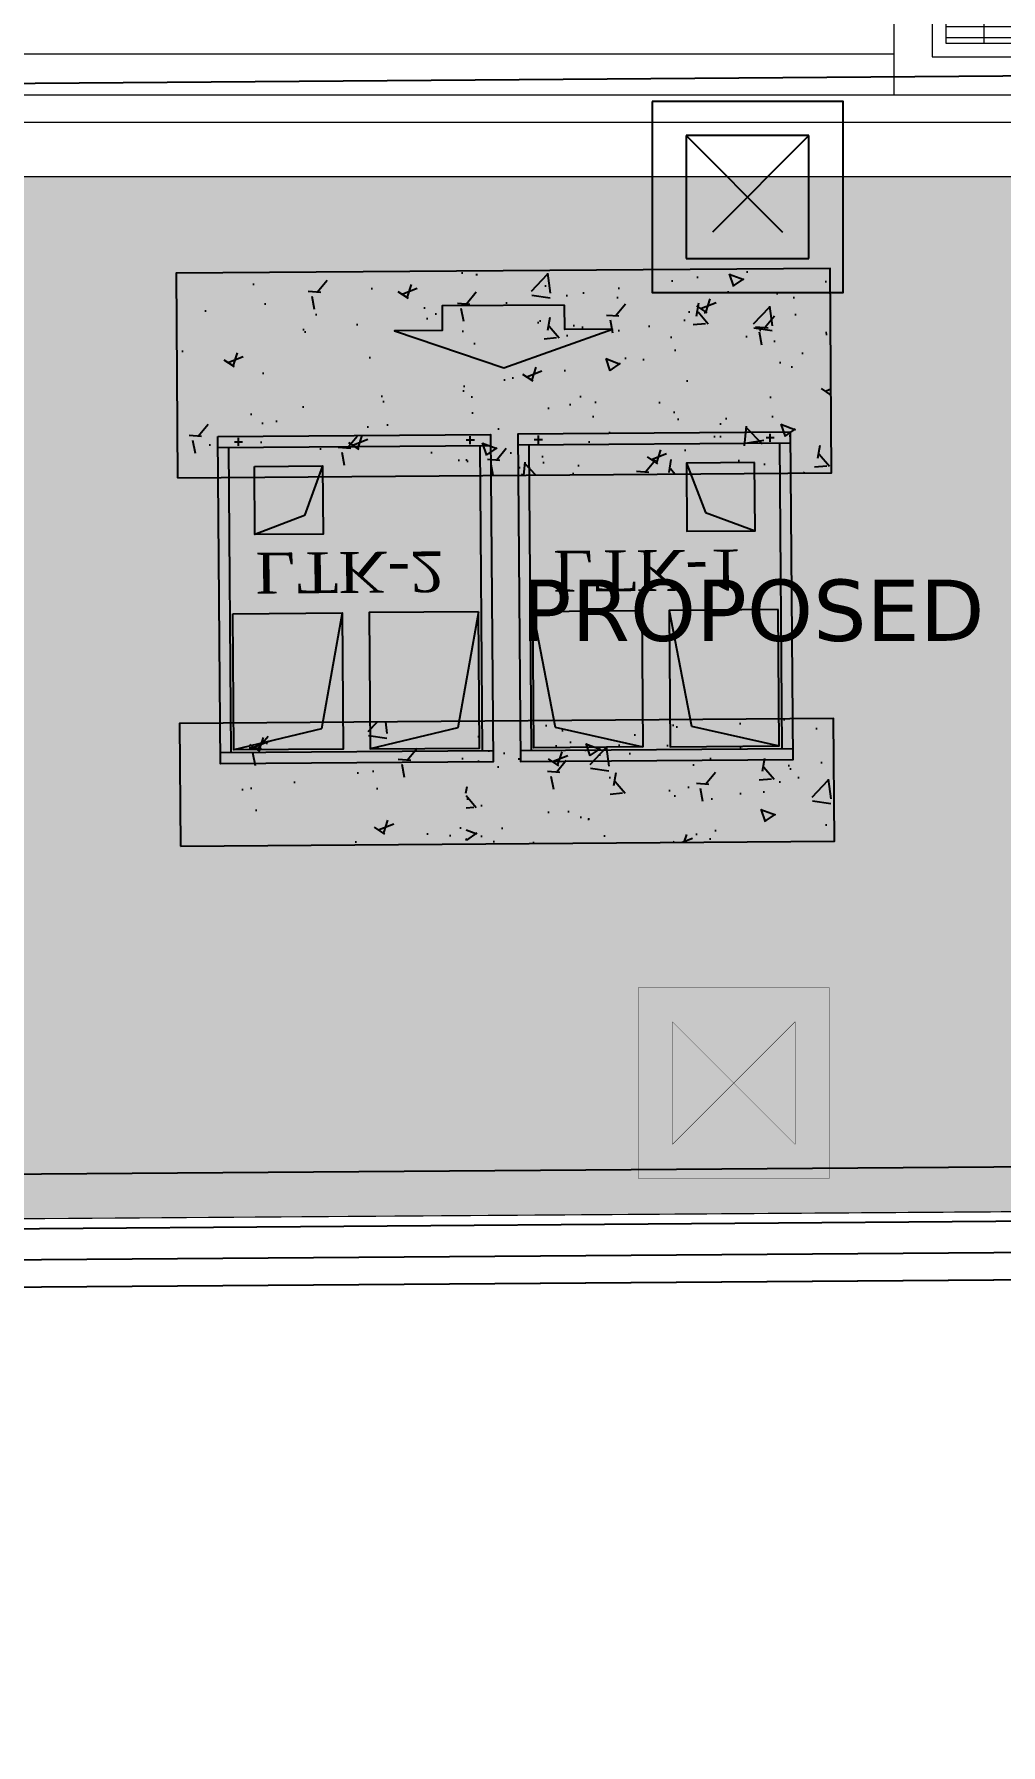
# Model space of a CAD drawing. Header units: millimetres. Extents: x 7964926 to 16080295, y -6277184 to -2986664.
# Drawn here: x 8042704 to 8046248, y -3153237 to -3146962 of the extents above; entities that cross this region are included whole.
import ezdxf
from ezdxf.enums import TextEntityAlignment as Align

# ---------------------------------------------------------------- set-up
doc = ezdxf.new("R2010")
doc.units = ezdxf.units.MM
doc.header["$LTSCALE"] = 2000
doc.header["$MEASUREMENT"] = 0
doc.linetypes.add('( Hidden )', pattern=[0.375, 0.25, -0.125])
doc.linetypes.add('1', pattern=[0, 0, 0])
for name, color, linetype in [('a-ele 0', 8, 'Continuous'), ('a-hatch', 8, 'Continuous'), ('a-text m', 8, 'Continuous'), ('EARTHPIT', 230, 'Continuous'), ('L-FL', 7, 'Continuous')]:
    doc.layers.add(name, color=color, linetype=linetype)
for name, color, linetype, lineweight in [('L-CHAMBERS', 50, 'Continuous', 5), ('L-compound wall', 7, 'Continuous', 20), ('L-ELE 4', 27, 'Continuous', 9), ('L-kerb', 24, 'Continuous', 13), ('L-Paver 400x400', 250, '1', 13)]:
    doc.layers.add(name, color=color, linetype=linetype, lineweight=lineweight)
doc.styles.add('a-con txt m', font='verdana.ttf', dxfattribs={"height": 300})
doc.styles.add('Century Gothic', font='GOTHIC.TTF')
doc.styles.add('DUT', font='dutcheb.ttf')
doc.styles.get("Standard").update_dxf_attribs({"font": 'romans.shx', "width": 0.75})

# ---------------------------------------------------------------- blocks, each defined once
blk = doc.blocks.new('H')
for p, q in [((-14.99999999999954, 0), (15.00000000000045, 0)), ((9.095e-13, -15), (-9.095e-13, 15))]:
    blk.add_line(p, q)
blk = doc.blocks.new('E222')
at = {"layer": 'a-ele 0'}
h = blk.add_hatch(dxfattribs=at)
h.set_pattern_fill('AR-CONC', color=256, scale=2.999999999999998, angle=90.00000000013027, style=0)
h.set_pattern_definition([(50.00000000013021, (-1186790.001139269, -1054134.928476833), (546.5540069881204, -47.8172566154665), [57.14999999999989, -628.6499999999987]), (355.0000000001303, (-1186790.001139269, -1054134.928476833), (-105.7284779283042, 573.1699286462996), [45.71999999999998, -502.9199999999994]), (100.4510000001302, (-1186744.455139269, -1054138.913226833), (440.8275049966832, 525.3500634618775), [48.56999999999996, -534.2699999999992]), (46.18420000013023, (-1186790.001139269, -1053982.528476832), (813.2371226766762, -126.1269837963323), [85.72499999999992, -942.9749999999993]), (96.63560000013013, (-1186722.231439269, -1053993.038976834), (712.2127033970238, 742.2766676717669), [72.8549999999998, -801.4049999999985]), (351.1840000001303, (-1186790.001139269, -1053982.528476832), (712.2138174401136, 742.2753535834123), [68.57999999999996, -754.3799999999997]), (21.0000000001303, (-1186713.80113927, -1054020.628476832), (454.8446395068472, -306.7965555492532), [57.14999999999993, -628.6499999999995]), (326.0000000001303, (-1186713.80113927, -1054020.628476832), (185.4060850416847, 552.5638983673794), [45.71999999999998, -502.9199999999994]), (71.4514000001302, (-1186675.897639268, -1054046.194776834), (640.2494723098142, 245.768573149628), [48.56999999999996, -534.2699999999994]), (37.50000000013024, (-1186790.001139269, -1054134.928476833), (9.265809751198667, 253.6651166194803), [0, -496.8239999999997, 0, -510.5399999999997, 0, -504.8249999999997]), (7.500000000130231, (-1186790.001139269, -1054134.928476833), (200.4589875302338, 300.5417244548143), [0, -291.0839999999998, 0, -485.3939999999997, 0, -192.4049999999999]), (327.5000000001303, (-1186959.927139266, -1054134.928476834), (406.7717855006532, -17.18623197709545), [0, -190.4999999999996, 0, -594.3599999999986, 0, -788.6699999999985]), (317.5000000001302, (-1187036.127139267, -1054134.928476834), (444.3875441578805, 76.27947310100946), [0, -247.6499999999998, 0, -394.7159999999997, 0, -560.0699999999994])])
h.paths.add_polyline_path([(14948.93563226145, 1398.907028603367), (12550.4303173013, 1398.907028604299), (12550.43031730316, 1848.90702860523), (14948.93563226145, 1848.907028604299)])
h.paths.add_polyline_path([(14948.93563226517, 2749.842442364432), (12550.43031730503, 2749.842442364432), (12550.43031730782, 3499.842442363501), (14948.93563226703, 3499.842442365363)])
h = blk.add_hatch(dxfattribs=at)
h.set_pattern_fill('AR-CONC', color=256, scale=2.999999999999998, angle=1.302628e-10, style=0)
h.set_pattern_definition([(129.9999999998697, (3035916.285587871, -1054134.928476831), (-546.5540069881204, -47.81725661546672), [57.14999999999992, -628.6499999999987]), (184.9999999998697, (3035916.285587871, -1054134.928476831), (105.7284779283039, 573.1699286462996), [45.71999999999998, -502.9199999999994]), (79.54899999986974, (3035870.739587874, -1054138.913226832), (-440.8275049966833, 525.3500634618773), [48.56999999999997, -534.2699999999994]), (133.8157999998698, (3035916.285587868, -1053982.528476831), (-813.237122676676, -126.1269837963326), [85.7249999999999, -942.9749999999988]), (83.36439999986989, (3035848.515887872, -1053993.038976833), (-712.2127033970238, 742.2766676717662), [72.85499999999976, -801.4049999999977]), (188.8159999998697, (3035916.285587868, -1053982.528476831), (-712.213817440114, 742.2753535834119), [68.57999999999993, -754.3799999999995]), (158.9999999998697, (3035840.08558787, -1054020.628476833), (-454.8446395068472, -306.7965555492534), [57.14999999999996, -628.6499999999997]), (213.9999999998697, (3035840.08558787, -1054020.628476833), (-185.406085041685, 552.5638983673789), [45.71999999999996, -502.9199999999994]), (108.5485999998698, (3035802.182087873, -1054046.194776833), (-640.2494723098142, 245.7685731496278), [48.56999999999994, -534.269999999999]), (142.4999999998698, (3035916.285587871, -1054134.928476831), (-9.265809751198768, 253.6651166194803), [0, -496.8239999999997, 0, -510.5399999999996, 0, -504.8249999999996]), (172.4999999998698, (3035916.285587871, -1054134.928476831), (-200.4589875302339, 300.5417244548141), [0, -291.0839999999997, 0, -485.3939999999997, 0, -192.4049999999999]), (212.4999999998697, (3036086.211587867, -1054134.928476833), (-406.7717855006532, -17.18623197709562), [0, -190.4999999999998, 0, -594.3599999999992, 0, -788.6699999999989]), (222.4999999998697, (3036162.41158787, -1054134.928476833), (-444.3875441578804, 76.27947310100926), [0, -247.6499999999999, 0, -394.7159999999998, 0, -560.0699999999996])])
h.paths.add_polyline_path([(13598.97946387622, 1398.907028600108), (14948.93563226145, 1398.907028603367), (14948.93563225772, 1848.907028604299), (13598.97946387436, 1848.907028600108)])
h.paths.add_polyline_path([(13598.9794638725, 2749.842442361173), (14948.93563225772, 2749.842442365363), (14948.93563225586, 3499.842442364432), (13598.97946387063, 3499.842442361173)])
blk.add_hatch(color=256, dxfattribs=at).paths.add_polyline_path([(13541.87176518608, 3355.907565975096), (13541.87176518421, 3266.080703439657), (13449.64030893613, 3266.080703439191), (13749.68297477625, 3161.552371503785), (14049.72564061731, 3266.080703440588), (13957.49418436922, 3266.080703440588), (13957.49418436643, 3355.907565975096)])
for p, q in [((12699.68297478091, 2859.842442363966), (13699.68297477905, 2859.842442361638)), ((12739.68297477904, 1739.842442363501), (12739.68297477904, 2859.842442363501)), ((13659.68297478091, 2859.842442361638), (13659.68297477718, 1739.842442361638)), ((14799.68297477904, 2859.842442363966), (13799.68297477905, 2859.842442361638)), ((13839.68297477905, 2859.842442361638), (13839.68297478463, 1739.842442361638)), ((14759.68297478277, 1739.842442363501), (14759.68297477904, 2859.842442363501)), ((13082.50994947832, 2789.479826058261), (13014.27119691763, 2607.718578618486)), ((14416.8560000835, 2789.479826058727), (14485.09475264419, 2607.718578619417)), ((13014.27119691763, 2607.718578618486), (12832.50994947832, 2539.479826059193)), ((14485.09475264419, 2607.718578619417), (14666.8560000835, 2539.479826059193)), ((13149.68297477811, 2249.842442362569), (13071.44413911085, 1825.166610628832)), ((13649.68297477811, 2249.842442361638), (13571.44413911272, 1825.166610627435)), ((13849.68297478277, 2249.842442361638), (13927.92181044817, 1825.166610627435)), ((14349.68297478277, 2249.842442362569), (14427.92181045096, 1825.166610628832)), ((13071.44413911085, 1825.166610628832), (12749.68297477718, 1749.842442363501)), ((13571.44413911272, 1825.166610627435), (13249.68297477904, 1749.842442362569)), ((13927.92181044817, 1825.166610627435), (14249.68297478277, 1749.842442362569)), ((14427.92181045096, 1825.166610628832), (14749.6829747837, 1749.842442363501)), ((13699.68297477718, 1739.842442362569), (12699.68297477718, 1739.842442363966)), ((13799.6829747837, 1739.842442361638), (14799.68297478277, 1739.842442363966)), ((0, 200), (24399.68297478184, 200)), ((1.8626451e-09, 0), (24399.68297478184, 1.8626451e-09))]:
    blk.add_line(p, q, dxfattribs=at)
blk.add_lwpolyline([(16233.94288785476, 4199.777950154618), (8165.74008692894, 4199.777950155549)], dxfattribs=at)
at = {"layer": 'a-ele 0', "elevation": 1.422336e-09}
for points in [[(12550.43031730316, 2749.842442360707), (14948.93563225772, 2749.842442365363), (14948.93563225586, 3499.842442364432), (12550.43031730037, 3499.842442360707)], [(13974.29418436717, 3372.707565975841), (13525.07176518533, 3372.707565975376), (13525.07176518719, 3282.880703439471), (13350.3508122405, 3282.880703439005), (13749.68297477625, 3143.762072692625), (14149.015137312, 3282.880703439005), (13974.29418436717, 3282.880703438539)]]:
    blk.add_lwpolyline(points, close=True, dxfattribs=at)
at = {"layer": 'a-ele 0'}
for points in [[(12699.68297478091, 2899.842442363966), (13699.68297478091, 2899.842442361638), (13699.68297477905, 1699.842442361638), (12699.68297477718, 1699.842442363966)], [(14799.68297477904, 2899.842442363966), (13799.68297477905, 2899.842442361638), (13799.68297478463, 1699.842442361638), (14799.68297478277, 1699.842442364898)], [(12832.50994947832, 2789.479826059658), (13082.50994947832, 2789.479826058261), (13082.50994947832, 2539.479826058727), (12832.50994947832, 2539.479826059193)], [(14666.8560000835, 2789.479826058261), (14416.8560000835, 2789.479826058727), (14416.85600008536, 2539.479826059658), (14666.8560000835, 2539.479826059193)], [(12749.68297477811, 2249.842442363501), (13149.68297477811, 2249.842442362569), (13149.68297477904, 1749.842442362569), (12749.68297477718, 1749.842442363501)], [(13649.68297477811, 2249.842442361638), (13249.68297477811, 2249.842442362569), (13249.68297477904, 1749.842442362569), (13649.68297477904, 1749.842442362569)], [(13849.68297478277, 2249.842442361638), (14249.68297478277, 2249.842442362569), (14249.68297478277, 1749.842442362569), (13849.6829747837, 1749.842442362569)], [(14749.68297478277, 2249.842442364432), (14349.68297478277, 2249.842442362569), (14349.68297478277, 1749.842442362569), (14749.6829747837, 1749.842442363501)], [(12550.43031730689, 1398.907028600574), (14948.93563226145, 1398.907028603367), (14948.93563225772, 1848.907028604299), (12550.43031730503, 1848.907028601505)]]:
    blk.add_lwpolyline(points, close=True, dxfattribs=at)
for p in [(12774.68297478091, 2879.8424423635), (13874.68297477998, 2879.842442361638)]:
    blk.add_blockref('H', p, dxfattribs=at)
at = {"layer": 'a-ele 0', "extrusion": (0, 0, -1), "zscale": -1}
for p in [(-13624.68297478091, 2879.842442361638), (-14724.68297478091, 2879.8424423635)]:
    blk.add_blockref('H', p, dxfattribs=at)
at = {"layer": 'a-ele 0', "style": 'DUT', "text_generation_flag": 4, "width": 1.100000000093132}
for s, p in [('LTK-2', (13179.32848846819, 2397.738026577514, -1.4224497e-09)), ('LTK-1', (14271.55833745654, 2396.442130248994, -1.4224497e-09))]:
    blk.add_text(s, height=149.9999999999999, dxfattribs=at).set_placement(p, align=Align.MIDDLE_CENTER)
blk = doc.blocks.new('cb 1')
at = {"layer": 'L-Paver 400x400', "true_color": 0x636466}
h = blk.add_hatch(dxfattribs=at)
h.set_pattern_fill('GRATE', color=251, scale=1300)
h.set_pattern_definition([(0, (0, 0), (0, 40.625), []), (90, (0, 0), (-162.5, 9.950255243072245e-15), [])])
h.paths.add_polyline_path([(8080577.548487278, -3139539.649760513), (8079997.548487278, -3139539.649760513), (8079997.548487278, -3140119.649760513), (8080577.548487278, -3140119.649760513)])
at = {"layer": 'L-CHAMBERS', "color": 8}
blk.add_lwpolyline([(8079807.548487278, -3140309.649760513), (8080767.548487278, -3140309.649760513), (8080767.548487278, -3139349.649760513), (8079807.548487278, -3139349.649760513)], close=True, dxfattribs=at)
at = {"layer": 'L-CHAMBERS', "color": 37}
for points in [[(8079947.548487278, -3140169.649760513), (8080627.548487278, -3140169.649760513), (8080627.548487278, -3139489.649760513), (8079947.548487278, -3139489.649760513)], [(8079997.548487278, -3140119.649760513), (8080577.548487278, -3140119.649760513), (8080577.548487278, -3139539.649760513), (8079997.548487278, -3139539.649760513)]]:
    blk.add_lwpolyline(points, close=True, dxfattribs=at)
blk = doc.blocks.new('finish lvl')
h = blk.add_hatch(color=256)
edge = h.paths.add_edge_path()
edge.add_ellipse((0.03779312691722225, 0.003030802937928456), major_axis=(-0.030468540123942, 0.030468540123942), ratio=0.9999999999984531, start_angle=-45.0000000000443, end_angle=45.00000000010281)
edge.add_line((-0.005295895751714852, 0.003030802937701083), (0.03779312691722236, 0.003030802937701083))
edge.add_line((0.03779312691722225, 0.003030802937928456), (0.03779312691722225, 0.04611982560686556))
edge = h.paths.add_edge_path()
edge.add_ellipse((0.03779312691722225, 0.003030802937928456), major_axis=(-0.030468540123909, 0.030468540123909), ratio=0.9999999999995983, start_angle=134.9999999999885, end_angle=224.999999999953)
edge.add_line((0.0808821495866141, 0.003030802938383204), (0.03779312691767689, 0.003030802938383204))
edge.add_line((0.03779312691722225, 0.003030802937928456), (0.03779312691722225, -0.04005821973088135))
for p, q in [((0.03779312691676751, 0.07484584072017242), (0.03779312691722225, -0.06878423484386076)), ((-0.03402191086343009, 0.00303080293815583), (0.4857257542894331, 0.003030802937473709))]:
    blk.add_line(p, q)
blk.add_ellipse((0.037793126917677, 0.00303080293815583), major_axis=(-0.030468540123953, 0.030468540123953), ratio=0.9999999999978331, start_param=1.570796326794534, end_param=7.85398163397412)
at = {"layer": 'L-FL'}
for tag, p in [('%%P0.00', (0.1256311287966128, 0.03566715156830469)), ('FIN.LVL.', (0.1074625354408454, -0.1030079454646966))]:
    blk.add_attdef(tag, p, '', height=0.08000000000000004, dxfattribs=at)
blk = doc.blocks.new('CU-1')
at = {"layer": 'EARTHPIT', "color": 7, "const_width": 1}
for points in [[(-349.9999999990687, 350), (-349.9999999990687, -350), (350, -350), (350, 350)], [(-224.9999999990687, 225), (-224.9999999990687, -225), (225, -225), (225, 225)]]:
    blk.add_lwpolyline(points, close=True, dxfattribs=at)
at = {"layer": 'EARTHPIT', "color": 253, "const_width": 1}
for points in [[(-224.9999999990687, -225), (225, 225)], [(-224.9999999990687, 225), (225, -225)]]:
    blk.add_lwpolyline(points, dxfattribs=at)
blk = doc.blocks.new('GI-1')
at = {"layer": 'EARTHPIT', "color": 8, "linetype": '( Hidden )'}
for p, q in [((-225, 225), (224.9999999990687, -225)), ((224.9999999990687, 225), (-225, -225))]:
    blk.add_line(p, q, dxfattribs=at)
at = {"layer": 'EARTHPIT', "color": 7}
blk.add_lwpolyline([(-350, 350), (-350, -350), (349.9999999990687, -350), (349.9999999990687, 350)], close=True, dxfattribs=at)
at = {"layer": 'EARTHPIT', "color": 7, "linetype": '( Hidden )'}
blk.add_lwpolyline([(-225, 225), (-225, -225), (224.9999999990687, -225), (224.9999999990687, 225)], close=True, dxfattribs=at)

msp = doc.modelspace()

# ---------------------------------------------------------------- hatches: boundary and pattern name
at = {"layer": 'a-hatch'}
h = msp.add_hatch(dxfattribs=at)
h.set_pattern_fill('TRIANG', color=251, scale=500)
h.set_pattern_definition([(59.99999999999999, (0, 0), (-93.74999981849642, 162.3797631047911), [93.75, -93.75]), (120, (0, 0), (-187.4999998184964, 1.047911618590192e-07), [93.74999999999999, -93.74999999999999]), (0, (-46.875, 81.1898815), (93.75, 162.379763), [93.75, -93.75])])
h.paths.add_polyline_path([(8031711.253577098, -3151385.561062782), (8053776.253577096, -3151227.695508309), (8053776.253577095, -3147484.965179923), (8031711.253577098, -3147484.965179923)])

# ---------------------------------------------------------------- linework, layer by layer
at = {"layer": 'L-compound wall'}
msp.add_line((8024762.969591998, -3151435.273036674), (8063759.216478847, -3151156.27171616), dxfattribs=at)
at = {"layer": 'L-compound wall', "color": 7, "lineweight": 25}
msp.add_line((8024764.140387053, -3151585.26849918), (8063758.986169734, -3151306.277202962), dxfattribs=at)
at = {"layer": 'L-compound wall', "lineweight": 25}
msp.add_lwpolyline([(8175893.586245873, -3077164.374301981), (7980862.945159239, -3077508.090668121), (7978305.124828079, -3097896.607832287), (7976331.01029449, -3114636.526972916), (7971810.414036102, -3151672.070342278), (7992932.742771153, -3151954.453417468), (8024764.788228069, -3151685.265464583), (8063758.699941444, -3151406.280851228), (8108734.296880024, -3151866.177734863), (8174286.973501227, -3153236.992930519), (8175095.256693388, -3114965.032729664), (8270296.784206889, -3115122.376169953), (8270280.009804663, -3116338.856435483), (8274728.881882717, -3116451.333088821), (8275279.372631292, -3076529.724445269), (8270829.795642485, -3076468.367926075)], close=True, dxfattribs=at)
msp.add_lwpolyline([(8270829.928331669, -3076468.36793568), (8270829.928331386, -3076468.367935676), (8175893.718934774, -3077164.374311582), (7980863.07784814, -3077508.090677722), (7978305.25751698, -3097896.607841888), (7976331.142983392, -3114636.526982518), (7971810.546725001, -3151672.070351879), (7992932.875460055, -3151954.45342707), (8024764.920916971, -3151685.265474184), (8063758.832630344, -3151406.280860829), (8108734.429568924, -3151866.177744464), (8174287.106190126, -3153236.992940121), (8175095.389382288, -3114965.032739266), (8270296.916895788, -3115122.376179554), (8270280.142493565, -3116338.856445082)], dxfattribs=at)
at = {"layer": 'L-ELE 4'}
msp.add_lwpolyline([(8031711.190326478, -3147484.965291394), (8053776.190326475, -3147484.965291394), (8053776.634068131, -3151227.692786059), (8031709.448718239, -3151385.573975767)], close=True, dxfattribs=at)
at = {"layer": 'L-kerb'}
for p, q in [((8035367.003503628, -3147034.96646662), (8045856.809501104, -3147034.96646662)), ((7997922.285093628, -3147184.96646662), (8061976.253577091, -3147184.96646662)), ((7998882.152404722, -3147184.96646662), (8061976.253577091, -3147184.966466618)), ((7997602.2866899, -3147284.96646662), (8061976.253577091, -3147284.96646662))]:
    msp.add_line(p, q, dxfattribs=at)

# ---------------------------------------------------------------- block references
at = {"rotation": 0.4322431287525199}
msp.add_blockref('E222', (8030700.155145597, -3151434.010376885), dxfattribs=at)
at = {"layer": 'EARTHPIT'}
for name, p in [('GI-1', (8045319.895063576, -3147559.580577617)), ('CU-1', (8045269.316016261, -3150809.580577617))]:
    msp.add_blockref(name, p, dxfattribs=at)
at = {"layer": 'L-CHAMBERS', "color": 8}
msp.add_blockref('cb 1', (-33950.73898617364, -6875.316706105135), dxfattribs=at)
at = {"layer": 'L-FL', "ltscale": 0.5}
ref = msp.add_blockref('finish lvl', (8042278.68795201, -3147000.447140234), dxfattribs=dict(at, xscale=4725.606724964209, yscale=4725.606724964209, zscale=4725.606724964209, rotation=90.00021053696821))
ref.add_attrib('FIN.LVL.', ' FL', (8042756.750746872, -3146511.606738152, 1.815885305367287e-06), dxfattribs={"ltscale": 0.5, "height": 416.5667999914257, "rotation": 90.00021054488457, "style": 'Century Gothic'})
ref.add_attrib('%%P0.00', '+99.925', (8042110.896768687, -3146549.076777896), dxfattribs={"ltscale": 0.5, "height": 416.5667999914257, "rotation": 90.00021054488457, "style": 'Century Gothic'})

# ---------------------------------------------------------------- texts
at = {"layer": 'a-text m', "insert": (8049588.46559377, -3148962.788115419), "char_height": 225, "attachment_point": 3, "style": 'a-con txt m'}
msp.add_mtext_dynamic_manual_height_columns('PROPOSED TRANSFORMER YARD', width=13833.92141627311, gutter_width=1, heights=[0], dxfattribs=at)

doc.saveas('drawing.dxf')
